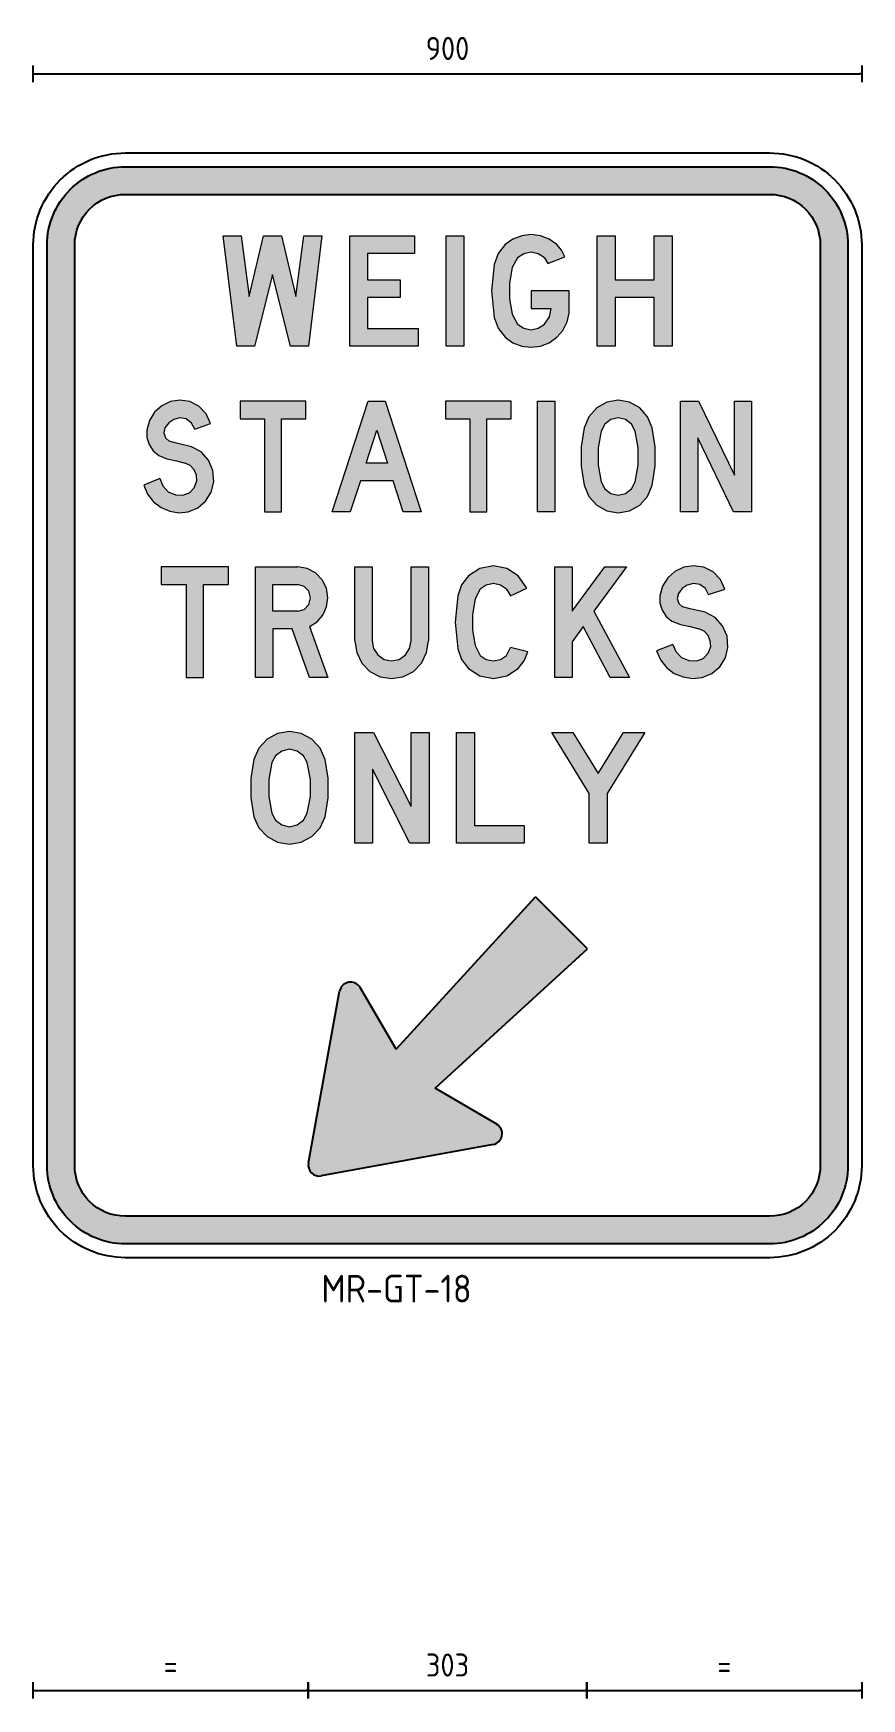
# Model space of a CAD drawing. Extents: x 178 to 268, y 101 to 282.
import ezdxf

# ---------------------------------------------------------------- set-up
doc = ezdxf.new("R2010")
doc.units = 0
doc.layers.get('0').update_dxf_attribs({"linetype": 'CONTINUOUS'})
doc.layers.get('DEFPOINTS').update_dxf_attribs({"linetype": 'CONTINUOUS'})
for name, color, linetype in [('L25', 1, 'CONTINUOUS'), ('L35', 3, 'CONTINUOUS'), ('T25', 1, 'CONTINUOUS')]:
    doc.layers.add(name, color=color, linetype=linetype)
doc.styles.add('ISO', font='iso.shx')
doc.dimstyles.new('SIGNSDIM-10', dxfattribs={"dimtxt": 2.5, "dimasz": 0.2, "dimexe": 1.5, "dimexo": 2, "dimgap": 1.5, "dimtad": 1, "dimdec": 0, "dimlfac": 10, "dimrnd": 1, "dimdsep": 46, "dimlunit": 6, "dimtxsty": 'ISO', "dimblk1": 'SGNDIM', "dimblk2": 'SGNDIM', "dimsah": 1, "dimcen": 2.5, "dimse1": 1, "dimse2": 1, "dimadec": 0, "dimazin": 0, "dimtfac": 1, "dimtdec": 0, "dimtix": 1, "dimtmove": 0, "dimatfit": 3, "dimldrblk": 'SGNDIM', "dimfxl": 0, "dimtolj": 1, "dimtzin": 0, "dimarcsym": 0})

# ---------------------------------------------------------------- blocks, each defined once
blk = doc.blocks.new('SGNDIM')
for p, q in [((0, 0), (-1, 0)), ((0, 4.5), (0, -4.5))]:
    blk.add_line(p, q)
blk = doc.blocks.new('*D6')
at = {"layer": 'DEFPOINTS', "color": 0}
for p in [(267.57, 277.67), (177.57, 264.67), (267.57, 264.67)]:
    blk.add_point(p, dxfattribs=at)
at = {"layer": 'T25', "color": 0, "lineweight": -2}
blk.add_line((177.77, 277.67), (267.37, 277.67), dxfattribs=at)
at = {"layer": 'T25', "color": 0, "lineweight": -2, "xscale": 0.2, "yscale": 0.2, "zscale": 0.2, "rotation": 180}
blk.add_blockref('SGNDIM', (177.57, 277.67), dxfattribs=at)
at = {"layer": 'T25', "color": 0, "lineweight": -2, "xscale": 0.2, "yscale": 0.2, "zscale": 0.2}
blk.add_blockref('SGNDIM', (267.57, 277.67), dxfattribs=at)
at = {"layer": 'T25', "color": 0, "insert": (222.57, 280.42), "char_height": 2.5, "attachment_point": 5, "style": 'ISO'}
blk.add_mtext('\\A1;900', dxfattribs=at)
blk = doc.blocks.new('*D5')
at = {"layer": 'DEFPOINTS', "color": 0}
for p in [(237.72, 149.07), (267.57, 149.07), (267.57, 102.07)]:
    blk.add_point(p, dxfattribs=at)
at = {"layer": 'T25', "color": 0, "lineweight": -2}
blk.add_line((237.92, 102.07), (267.37, 102.07), dxfattribs=at)
at = {"layer": 'T25', "color": 0, "lineweight": -2, "xscale": 0.2, "yscale": 0.2, "zscale": 0.2, "rotation": 180}
blk.add_blockref('SGNDIM', (237.72, 102.07), dxfattribs=at)
at = {"layer": 'T25', "color": 0, "lineweight": -2, "xscale": 0.2, "yscale": 0.2, "zscale": 0.2}
blk.add_blockref('SGNDIM', (267.57, 102.07), dxfattribs=at)
at = {"layer": 'T25', "color": 0, "insert": (252.64, 104.82), "char_height": 2.5, "attachment_point": 5, "style": 'ISO'}
blk.add_mtext('\\A1;{\\Fiso.shx;=}', dxfattribs=at)
blk = doc.blocks.new('*D4')
at = {"layer": 'DEFPOINTS', "color": 0}
for p in [(207.42, 149.07), (237.72, 149.07), (237.72, 102.07)]:
    blk.add_point(p, dxfattribs=at)
at = {"layer": 'T25', "color": 0, "lineweight": -2}
blk.add_line((207.62, 102.07), (237.52, 102.07), dxfattribs=at)
at = {"layer": 'T25', "color": 0, "lineweight": -2, "xscale": 0.2, "yscale": 0.2, "zscale": 0.2, "rotation": 180}
blk.add_blockref('SGNDIM', (207.42, 102.07), dxfattribs=at)
at = {"layer": 'T25', "color": 0, "lineweight": -2, "xscale": 0.2, "yscale": 0.2, "zscale": 0.2}
blk.add_blockref('SGNDIM', (237.72, 102.07), dxfattribs=at)
at = {"layer": 'T25', "color": 0, "insert": (222.57, 104.82), "char_height": 2.5, "attachment_point": 5, "style": 'ISO'}
blk.add_mtext('\\A1;303', dxfattribs=at)
blk = doc.blocks.new('*D3')
at = {"layer": 'DEFPOINTS', "color": 0}
for p in [(177.57, 149.07), (207.42, 149.07), (207.42, 102.07)]:
    blk.add_point(p, dxfattribs=at)
at = {"layer": 'T25', "color": 0, "lineweight": -2}
blk.add_line((177.77, 102.07), (207.22, 102.07), dxfattribs=at)
at = {"layer": 'T25', "color": 0, "lineweight": -2, "xscale": 0.2, "yscale": 0.2, "zscale": 0.2, "rotation": 180}
blk.add_blockref('SGNDIM', (177.57, 102.07), dxfattribs=at)
at = {"layer": 'T25', "color": 0, "lineweight": -2, "xscale": 0.2, "yscale": 0.2, "zscale": 0.2}
blk.add_blockref('SGNDIM', (207.42, 102.07), dxfattribs=at)
at = {"layer": 'T25', "color": 0, "insert": (192.49, 104.82), "char_height": 2.5, "attachment_point": 5, "style": 'ISO'}
blk.add_mtext('\\A1;{\\Fiso.shx;=}', dxfattribs=at)
blk = doc.blocks.new('D1ARROW')
at = {"layer": 'L35'}
for p, q in [((-117.9, 222.8), (-9.9, 378.8)), ((9.9, 378.8), (117.9, 222.8)), ((-105, 204.4), (-30, 224)), ((-30, 224), (-40, 0)), ((30, 224), (105, 204.4)), ((30, 224), (40, 0)), ((-40, 0), (40, 0))]:
    blk.add_line(p, q, dxfattribs=at)
for centre, start, end in [((0, 372), 34.6952, 145.3048), ((-108, 216), 145.3048, 284.6593), ((108, 216), 255.3407, 34.6952)]:
    blk.add_arc(centre, 12, start, end, dxfattribs=at)
blk = doc.blocks.new('IBLK4')
at = {"layer": 'L35', "xscale": 0.1, "yscale": 0.1, "zscale": 0.1, "rotation": 135}
blk.add_blockref('D1ARROW', (27.52, 27.52), dxfattribs=at)

msp = doc.modelspace()

# ---------------------------------------------------------------- hatches: boundary and pattern name
at = {"layer": 'L25'}
h = msp.add_hatch(color=256, dxfattribs=at)
edge = h.paths.add_edge_path()
edge.add_line((187.57, 267.57), (257.57, 267.57))
edge.add_arc((257.57, 259.07), 8.5, 0, 90, ccw=False)
edge.add_line((266.07, 259.07), (266.07, 159.07))
edge.add_arc((257.57, 159.07), 8.5, -90, 0, ccw=False)
edge.add_line((257.57, 150.57), (187.57, 150.57))
edge.add_arc((187.57, 159.07), 8.5, 180, 270, ccw=False)
edge.add_line((179.07, 159.07), (179.07, 259.07))
edge.add_arc((187.57, 259.07), 8.5, 90, 180, ccw=False)
edge = h.paths.add_edge_path(flags=16)
edge.add_line((187.57, 264.57), (257.57, 264.57))
edge.add_arc((257.57, 259.07), 5.5, 0, 90, ccw=False)
edge.add_line((263.07, 259.07), (263.07, 159.07))
edge.add_arc((257.57, 159.07), 5.5, -90, 0, ccw=False)
edge.add_line((257.57, 153.57), (187.57, 153.57))
edge.add_arc((187.57, 159.07), 5.5, 180, 270, ccw=False)
edge.add_line((182.07, 159.07), (182.07, 259.07))
edge.add_arc((187.57, 259.07), 5.5, 90, 180, ccw=False)
h = msp.add_hatch(color=256, dxfattribs=at)
h.paths.add_polyline_path([(238.82, 260.08), (240.77, 260.08), (240.77, 255.29), (245.03, 255.29), (245.03, 260.08), (246.97, 260.08), (246.97, 248.09), (245.03, 248.09), (245.03, 253.37), (240.77, 253.37), (240.77, 248.09), (238.82, 248.09)])
h.paths.add_polyline_path([(222.41, 260.08), (224.35, 260.08), (224.35, 248.09), (222.41, 248.09)])
h.paths.add_polyline_path([(211.94, 260.08), (219, 260.08), (219, 258.16), (213.88, 258.16), (213.88, 255.29), (217.43, 255.29), (217.43, 253.37), (213.88, 253.37), (213.88, 250.01), (219.37, 250.01), (219.37, 248.09), (211.94, 248.09)])
h.paths.add_polyline_path([(198.21, 260.08), (200.15, 260.08), (201.01, 253.48), (202.58, 260.08), (204.53, 260.08), (206.1, 253.48), (206.96, 260.08), (208.91, 260.08), (207.45, 248.09), (205.5, 248.09), (203.56, 255.87), (201.61, 248.09), (199.67, 248.09)])
h.paths.add_polyline_path([(231.65, 260.2), (230.63, 260.08), (229.68, 259.71), (228.84, 259.11), (228.08, 258.14), (227.64, 256.96), (227.36, 254.09), (227.64, 251.19), (228.08, 250.03), (228.84, 249.04), (229.68, 248.46), (230.63, 248.09), (231.65, 247.97), (232.66, 248.09), (233.61, 248.46), (234.45, 249.04), (235.1, 249.8), (235.56, 250.71), (235.79, 251.68), (235.79, 254.09), (231.65, 254.09), (231.65, 252.16), (233.84, 252.16), (233.64, 251.26), (233.1, 250.47), (232.43, 250.03), (231.65, 249.87), (230.86, 250.03), (230.19, 250.47), (229.58, 251.56), (229.31, 253.23), (229.31, 254.92), (229.58, 256.61), (230.19, 257.68), (230.86, 258.12), (231.65, 258.28), (232.43, 258.12), (233.1, 257.68), (233.47, 257.07), (235.3, 257.79), (234.96, 258.51), (234.45, 259.11), (233.61, 259.71), (232.66, 260.08)])
h = msp.add_hatch(color=256, dxfattribs=at)
h.paths.add_polyline_path([(247.9, 242.09), (249.85, 242.09), (253.76, 234.06), (253.76, 242.09), (255.61, 242.09), (255.61, 230.1), (253.64, 230.1), (249.75, 238.13), (249.75, 230.1), (247.9, 230.1)])
h.paths.add_polyline_path([(232.36, 242.09), (234.22, 242.09), (234.22, 230.1), (232.36, 230.1)])
h.paths.add_polyline_path([(222.36, 242.09), (222.36, 240.17), (225, 240.17), (225, 230.1), (226.85, 230.1), (226.85, 240.17), (229.49, 240.17), (229.49, 242.09)])
h.paths.add_polyline_path([(216.04, 235.38), (213.72, 235.38), (214.88, 238.97)], flags=16)
h.paths.add_polyline_path([(210.04, 230.1), (213.95, 242.09), (215.81, 242.09), (219.72, 230.1), (217.75, 230.1), (216.66, 233.45), (213.1, 233.45), (212.01, 230.1)])
h.paths.add_polyline_path([(200.04, 242.09), (200.04, 240.17), (202.68, 240.17), (202.68, 230.1), (204.53, 230.1), (204.53, 240.17), (207.17, 240.17), (207.17, 242.09)])
h.paths.add_polyline_path([(241.12, 240.28), (240.33, 240.1), (239.66, 239.59), (239.26, 238.85), (238.94, 237.02), (238.94, 235.17), (239.26, 233.34), (239.66, 232.57), (240.33, 232.06), (241.12, 231.88), (241.9, 232.06), (242.55, 232.57), (242.95, 233.34), (243.29, 235.17), (243.29, 237.02), (242.95, 238.85), (242.55, 239.59), (241.9, 240.1)], flags=16)
h.paths.add_polyline_path([(241.12, 242.21), (239.87, 242), (238.78, 241.37), (237.92, 240.4), (237.43, 239.2), (237.09, 237.14), (237.09, 235.03), (237.43, 232.97), (237.92, 231.76), (238.78, 230.81), (239.87, 230.19), (241.12, 229.98), (242.34, 230.19), (243.45, 230.81), (244.29, 231.76), (244.8, 232.97), (245.12, 235.03), (245.12, 237.14), (244.8, 239.2), (244.29, 240.4), (243.45, 241.37), (242.34, 242)])
h.paths.add_polyline_path([(195.1, 239.08), (196.82, 239.68), (196.36, 240.72), (195.57, 241.56), (194.57, 242.07), (193.48, 242.21), (192.46, 242.07), (191.52, 241.6), (190.75, 240.91), (190.2, 240.01), (189.92, 238.97), (189.92, 238.15), (190.15, 237.39), (190.59, 236.72), (191.19, 236.21), (192.09, 235.84), (193.14, 235.61), (194.06, 235.38), (194.62, 235.12), (195.06, 234.66), (195.29, 234.08), (195.34, 233.45), (195.06, 232.71), (194.53, 232.16), (193.83, 231.88), (193, 231.93), (192.23, 232.27), (191.63, 232.9), (191.31, 233.69), (189.57, 232.97), (189.99, 232), (190.64, 231.18), (191.45, 230.54), (192.4, 230.14), (193.39, 229.98), (194.41, 230.1), (195.43, 230.51), (196.29, 231.25), (196.89, 232.23), (197.17, 233.34), (197.07, 234.57), (196.61, 235.7), (195.8, 236.6), (194.76, 237.16), (193.14, 237.53), (192.33, 237.76), (191.93, 238.13), (191.75, 238.66), (191.86, 239.2), (192.28, 239.75), (192.84, 240.12), (193.48, 240.28), (194.18, 240.17), (194.76, 239.73)])
h = msp.add_hatch(color=256, dxfattribs=at)
h.paths.add_polyline_path([(234.24, 224.1), (236.11, 224.1), (236.11, 219.31), (239.66, 224.1), (242, 224.1), (238.48, 219.31), (242.34, 212.1), (240.24, 212.1), (237.3, 217.62), (236.11, 215.95), (236.11, 212.1), (234.24, 212.1)])
h.paths.add_polyline_path([(191.47, 224.1), (191.47, 222.18), (194.18, 222.18), (194.18, 212.1), (196.05, 212.1), (196.05, 222.18), (198.76, 222.18), (198.76, 224.1)])
h.paths.add_polyline_path([(250.93, 221.09), (252.69, 221.69), (252.21, 222.73), (251.42, 223.57), (250.4, 224.08), (249.29, 224.21), (248.25, 224.08), (247.28, 223.61), (246.49, 222.92), (245.93, 222.01), (245.63, 220.97), (245.65, 220.16), (245.89, 219.4), (246.33, 218.73), (246.93, 218.22), (247.88, 217.85), (248.92, 217.62), (249.87, 217.38), (250.45, 217.13), (250.89, 216.67), (251.12, 216.09), (251.17, 215.46), (250.89, 214.72), (250.36, 214.16), (249.64, 213.91), (248.78, 213.93), (247.99, 214.28), (247.39, 214.91), (247.04, 215.69), (245.28, 214.98), (245.72, 214), (246.37, 213.19), (247.21, 212.54), (248.16, 212.15), (249.2, 211.99), (250.22, 212.1), (251.28, 212.52), (252.14, 213.26), (252.76, 214.23), (253.04, 215.35), (252.95, 216.57), (252.46, 217.71), (251.65, 218.61), (250.56, 219.17), (248.92, 219.54), (248.11, 219.77), (247.69, 220.14), (247.51, 220.67), (247.65, 221.2), (248.06, 221.76), (248.62, 222.13), (249.29, 222.29), (249.98, 222.18), (250.59, 221.74)])
h.paths.add_polyline_path([(227.55, 224.21), (226.09, 223.94), (224.84, 223.13), (224.1, 222.15), (223.68, 220.97), (223.4, 218.1), (223.68, 215.21), (224.1, 214.05), (224.84, 213.05), (226.09, 212.27), (227.55, 211.99), (229.01, 212.27), (230.26, 213.05), (230.9, 213.89), (231.3, 214.86), (229.42, 215.35), (228.96, 214.49), (228.31, 214.05), (227.55, 213.91), (226.78, 214.05), (226.13, 214.49), (225.56, 215.58), (225.3, 217.24), (225.3, 218.93), (225.56, 220.63), (226.13, 221.69), (226.78, 222.13), (227.55, 222.29), (228.31, 222.13), (228.96, 221.69), (229.42, 220.97), (231.18, 221.81), (230.26, 223.13), (229.01, 223.94)])
h.paths.add_polyline_path([(212.49, 216.06), (212.49, 224.1), (214.39, 224.1), (214.39, 216.06), (214.53, 215.23), (215, 214.54), (215.69, 214.05), (216.5, 213.91), (217.31, 214.05), (218.01, 214.54), (218.45, 215.23), (218.61, 216.06), (218.61, 224.1), (220.51, 224.1), (220.51, 216.06), (220.3, 214.79), (219.74, 213.66), (218.86, 212.75), (217.73, 212.17), (216.5, 211.99), (215.27, 212.17), (214.14, 212.75), (213.26, 213.66), (212.7, 214.79)])
h.paths.add_polyline_path([(206.29, 219.31), (203.58, 219.31), (203.58, 222.18), (206.29, 222.18), (206.98, 221.99), (207.49, 221.46), (207.68, 220.74), (207.49, 220.02), (206.98, 219.49)], flags=16)
h.paths.add_polyline_path([(207.56, 217.62), (209.58, 212.1), (207.56, 212.1), (205.69, 217.38), (203.58, 217.38), (203.58, 212.1), (201.7, 212.1), (201.7, 224.1), (206.29, 224.1), (207.31, 223.94), (208.21, 223.45), (208.95, 222.71), (209.42, 221.78), (209.58, 220.74), (209.44, 219.77), (209.02, 218.87), (208.4, 218.12)])
h = msp.add_hatch(color=256, dxfattribs=at)
h.paths.add_polyline_path([(233.89, 206.1), (236.19, 206.1), (238.94, 201.65), (241.7, 206.1), (243.99, 206.1), (239.91, 199.5), (239.91, 194.1), (237.97, 194.1), (237.97, 199.5)])
h.paths.add_polyline_path([(223.54, 206.1), (225.49, 206.1), (225.49, 196.02), (230.88, 196.02), (230.88, 194.1), (223.54, 194.1)])
h.paths.add_polyline_path([(212.5, 206.1), (214.53, 206.1), (218.63, 198.06), (218.63, 206.1), (220.56, 206.1), (220.56, 194.1), (218.49, 194.1), (214.42, 202.14), (214.42, 194.1), (212.5, 194.1)])
h.paths.add_polyline_path([(205.41, 204.29), (204.58, 204.1), (203.88, 203.59), (203.49, 202.85), (203.14, 201.02), (203.14, 199.17), (203.49, 197.34), (203.88, 196.58), (204.58, 196.07), (205.41, 195.88), (206.24, 196.07), (206.92, 196.58), (207.33, 197.34), (207.68, 199.17), (207.68, 201.02), (207.33, 202.85), (206.92, 203.59), (206.24, 204.1)], flags=16)
h.paths.add_polyline_path([(205.41, 206.21), (204.11, 206), (202.96, 205.38), (202.08, 204.4), (201.54, 203.2), (201.2, 201.14), (201.2, 199.03), (201.54, 196.97), (202.08, 195.77), (202.96, 194.82), (204.11, 194.19), (205.41, 193.98), (206.68, 194.19), (207.84, 194.82), (208.72, 195.77), (209.26, 196.97), (209.6, 199.03), (209.6, 201.14), (209.26, 203.2), (208.72, 204.4), (207.84, 205.38), (206.68, 206)])
msp.add_hatch(color=256, dxfattribs=at).paths.add_polyline_path([(237.77, 182.61), (232.11, 188.26), (216.98, 171.72), (213.06, 178.4, 0.696018), (210.85, 178.01), (207.45, 159.35, 0.523953), (208.85, 157.95), (227.52, 161.34, 0.696018), (227.91, 163.56), (221.22, 167.47)])

# ---------------------------------------------------------------- linework, layer by layer
at = {"color": 3, "lineweight": 0}
for points in [[(198.21, 260.08), (200.15, 260.08), (201.01, 253.48), (202.58, 260.08), (204.53, 260.08), (206.1, 253.48), (206.96, 260.08), (208.91, 260.08), (207.45, 248.09), (205.5, 248.09), (203.56, 255.87), (201.61, 248.09), (199.67, 248.09), (198.21, 260.08), (198.21, 260.08)], [(211.94, 260.08), (219, 260.08), (219, 258.16), (213.88, 258.16), (213.88, 255.29), (217.43, 255.29), (217.43, 253.37), (213.88, 253.37), (213.88, 250.01), (219.37, 250.01), (219.37, 248.09), (211.94, 248.09), (211.94, 260.08), (211.94, 260.08)], [(222.41, 260.08), (224.35, 260.08), (224.35, 248.09), (222.41, 248.09), (222.41, 260.08), (222.41, 260.08)], [(231.65, 260.2), (230.63, 260.08), (229.68, 259.71), (228.84, 259.11), (228.08, 258.14), (227.64, 256.96), (227.36, 254.09), (227.64, 251.19), (228.08, 250.03), (228.84, 249.04), (229.68, 248.46), (230.63, 248.09), (231.65, 247.97), (232.66, 248.09), (233.61, 248.46), (234.45, 249.04), (235.1, 249.8), (235.56, 250.71), (235.79, 251.68), (235.79, 254.09), (231.65, 254.09), (231.65, 252.16), (233.84, 252.16)], [(234.45, 259.11), (233.61, 259.71), (232.66, 260.08), (231.65, 260.2)], [(235.3, 257.79), (234.96, 258.51), (234.45, 259.11)], [(238.82, 260.08), (240.77, 260.08), (240.77, 255.29), (245.03, 255.29), (245.03, 260.08), (246.97, 260.08), (246.97, 248.09), (245.03, 248.09), (245.03, 253.37), (240.77, 253.37), (240.77, 248.09), (238.82, 248.09), (238.82, 260.08), (238.82, 260.08)], [(231.65, 258.28), (230.86, 258.12), (230.19, 257.68), (229.58, 256.61), (229.31, 254.92), (229.31, 253.23), (229.58, 251.56), (230.19, 250.47), (230.86, 250.03), (231.65, 249.87), (232.43, 250.03), (233.1, 250.47), (233.64, 251.26), (233.84, 252.16)], [(233.1, 257.68), (232.43, 258.12), (231.65, 258.28)], [(233.1, 257.68), (233.47, 257.07), (235.3, 257.79)], [(193.48, 242.21), (192.46, 242.07), (191.52, 241.6), (190.75, 240.91), (190.2, 240.01), (189.92, 238.97), (189.92, 238.15), (190.15, 237.39), (190.59, 236.72), (191.19, 236.21), (192.09, 235.84), (193.14, 235.61), (194.06, 235.38)], [(195.1, 239.08), (196.82, 239.68), (196.36, 240.72), (195.57, 241.56), (194.57, 242.07), (193.48, 242.21)], [(200.04, 242.09), (200.04, 240.17), (202.68, 240.17), (202.68, 230.1), (204.53, 230.1), (204.53, 240.17), (207.17, 240.17), (207.17, 242.09), (200.04, 242.09), (200.04, 242.09)], [(210.04, 230.1), (213.95, 242.09), (215.81, 242.09), (219.72, 230.1), (217.75, 230.1), (216.66, 233.45), (213.1, 233.45), (212.01, 230.1), (210.04, 230.1), (210.04, 230.1)], [(222.36, 242.09), (222.36, 240.17), (225, 240.17), (225, 230.1), (226.85, 230.1), (226.85, 240.17), (229.49, 240.17), (229.49, 242.09), (222.36, 242.09), (222.36, 242.09)], [(232.36, 242.09), (234.22, 242.09), (234.22, 230.1), (232.36, 230.1), (232.36, 242.09), (232.36, 242.09)], [(241.12, 242.21), (239.87, 242), (238.78, 241.37), (237.92, 240.4), (237.43, 239.2)], [(244.8, 239.2), (244.29, 240.4), (243.45, 241.37), (242.34, 242), (241.12, 242.21)], [(247.9, 242.09), (249.85, 242.09), (253.76, 234.06), (253.76, 242.09), (255.61, 242.09), (255.61, 230.1), (253.64, 230.1), (249.75, 238.13), (249.75, 230.1), (247.9, 230.1), (247.9, 242.09), (247.9, 242.09)], [(191.86, 239.2), (191.75, 238.66), (191.93, 238.13), (192.33, 237.76)], [(193.48, 240.28), (192.84, 240.12), (192.28, 239.75), (191.86, 239.2)], [(195.1, 239.08), (194.76, 239.73), (194.18, 240.17), (193.48, 240.28)], [(216.04, 235.38), (213.72, 235.38), (214.88, 238.97), (216.04, 235.38), (216.04, 235.38)], [(237.43, 239.2), (237.09, 237.14), (237.09, 235.03), (237.43, 232.97)], [(239.26, 238.85), (238.94, 237.02), (238.94, 235.17), (239.26, 233.34)], [(241.12, 240.28), (240.33, 240.1), (239.66, 239.59), (239.26, 238.85)], [(242.95, 238.85), (242.55, 239.59), (241.9, 240.1), (241.12, 240.28)], [(242.95, 233.34), (243.29, 235.17), (243.29, 237.02), (242.95, 238.85)], [(244.8, 232.97), (245.12, 235.03), (245.12, 237.14), (244.8, 239.2)], [(191.31, 233.69), (189.57, 232.97), (189.99, 232), (190.64, 231.18), (191.45, 230.54), (192.4, 230.14), (193.39, 229.98), (194.41, 230.1), (195.43, 230.51), (196.29, 231.25), (196.89, 232.23), (197.17, 233.34), (197.07, 234.57), (196.61, 235.7), (195.8, 236.6), (194.76, 237.16), (193.14, 237.53), (192.33, 237.76)], [(195.34, 233.45), (195.29, 234.08), (195.06, 234.66), (194.62, 235.12), (194.06, 235.38)], [(191.31, 233.69), (191.63, 232.9), (192.23, 232.27), (193, 231.93), (193.83, 231.88)], [(193.83, 231.88), (194.53, 232.16), (195.06, 232.71), (195.34, 233.45)], [(237.43, 232.97), (237.92, 231.76), (238.78, 230.81), (239.87, 230.19), (241.12, 229.98)], [(239.26, 233.34), (239.66, 232.57), (240.33, 232.06), (241.12, 231.88)], [(241.12, 231.88), (241.9, 232.06), (242.55, 232.57), (242.95, 233.34)], [(241.12, 229.98), (242.34, 230.19), (243.45, 230.81), (244.29, 231.76), (244.8, 232.97)], [(191.47, 224.1), (191.47, 222.18), (194.18, 222.18), (194.18, 212.1), (196.05, 212.1), (196.05, 222.18), (198.76, 222.18), (198.76, 224.1), (191.47, 224.1), (191.47, 224.1)], [(207.56, 217.62), (209.58, 212.1), (207.56, 212.1), (205.69, 217.38), (203.58, 217.38), (203.58, 212.1), (201.7, 212.1), (201.7, 224.1)], [(201.7, 224.1), (206.29, 224.1)], [(209.58, 220.74), (209.42, 221.78), (208.95, 222.71), (208.21, 223.45), (207.31, 223.94), (206.29, 224.1)], [(212.49, 216.06), (212.49, 224.1)], [(212.49, 224.1), (214.39, 224.1), (214.39, 216.06), (214.53, 215.23), (215, 214.54), (215.69, 214.05), (216.5, 213.91), (217.31, 214.05), (218.01, 214.54), (218.45, 215.23), (218.61, 216.06), (218.61, 224.1), (220.51, 224.1), (220.51, 216.06)], [(227.55, 224.21), (226.09, 223.94), (224.84, 223.13), (224.1, 222.15), (223.68, 220.97), (223.4, 218.1), (223.68, 215.21), (224.1, 214.05), (224.84, 213.05), (226.09, 212.27), (227.55, 211.99), (229.01, 212.27), (230.26, 213.05), (230.9, 213.89), (231.3, 214.86), (229.42, 215.35)], [(230.26, 223.13), (229.01, 223.94), (227.55, 224.21)], [(231.18, 221.81), (230.26, 223.13)], [(234.24, 224.1), (236.11, 224.1), (236.11, 219.31), (239.66, 224.1), (242, 224.1), (238.48, 219.31), (242.34, 212.1), (240.24, 212.1), (237.3, 217.62), (236.11, 215.95), (236.11, 212.1), (234.24, 212.1), (234.24, 224.1), (234.24, 224.1)], [(249.29, 224.21), (248.25, 224.08), (247.28, 223.61), (246.49, 222.92), (245.93, 222.01), (245.63, 220.97), (245.65, 220.16), (245.89, 219.4), (246.33, 218.73), (246.93, 218.22), (247.88, 217.85), (248.92, 217.62), (249.87, 217.38)], [(250.93, 221.09), (252.69, 221.69), (252.21, 222.73), (251.42, 223.57), (250.4, 224.08), (249.29, 224.21)], [(206.29, 219.31), (203.58, 219.31), (203.58, 222.18)], [(203.58, 222.18), (206.29, 222.18)], [(207.68, 220.74), (207.49, 221.46), (206.98, 221.99), (206.29, 222.18)], [(206.29, 219.31), (206.98, 219.49), (207.49, 220.02), (207.68, 220.74)], [(207.56, 217.62), (208.4, 218.12), (209.02, 218.87), (209.44, 219.77), (209.58, 220.74)], [(227.55, 222.29), (226.78, 222.13), (226.13, 221.69), (225.56, 220.63), (225.3, 218.93), (225.3, 217.24), (225.56, 215.58), (226.13, 214.49), (226.78, 214.05), (227.55, 213.91), (228.31, 214.05), (228.96, 214.49), (229.42, 215.35)], [(228.96, 221.69), (228.31, 222.13), (227.55, 222.29)], [(228.96, 221.69), (229.42, 220.97), (231.18, 221.81)], [(247.65, 221.2), (247.51, 220.67), (247.69, 220.14), (248.11, 219.77)], [(249.29, 222.29), (248.62, 222.13), (248.06, 221.76), (247.65, 221.2)], [(250.93, 221.09), (250.59, 221.74), (249.98, 222.18), (249.29, 222.29)], [(247.04, 215.69), (245.28, 214.98), (245.72, 214), (246.37, 213.19), (247.21, 212.54), (248.16, 212.15), (249.2, 211.99), (250.22, 212.1), (251.28, 212.52), (252.14, 213.26), (252.76, 214.23), (253.04, 215.35), (252.95, 216.57), (252.46, 217.71), (251.65, 218.61), (250.56, 219.17), (248.92, 219.54), (248.11, 219.77)], [(251.17, 215.46), (251.12, 216.09), (250.89, 216.67), (250.45, 217.13), (249.87, 217.38)], [(212.49, 216.06), (212.7, 214.79), (213.26, 213.66), (214.14, 212.75), (215.27, 212.17), (216.5, 211.99)], [(216.5, 211.99), (217.73, 212.17), (218.86, 212.75), (219.74, 213.66), (220.3, 214.79), (220.51, 216.06)], [(247.04, 215.69), (247.39, 214.91), (247.99, 214.28), (248.78, 213.93), (249.64, 213.91)], [(249.64, 213.91), (250.36, 214.16), (250.89, 214.72), (251.17, 215.46)], [(205.41, 206.21), (204.11, 206), (202.96, 205.38), (202.08, 204.4), (201.54, 203.2)], [(209.26, 203.2), (208.72, 204.4), (207.84, 205.38), (206.68, 206), (205.41, 206.21)], [(212.5, 206.1), (214.53, 206.1), (218.63, 198.06), (218.63, 206.1), (220.56, 206.1), (220.56, 194.1), (218.49, 194.1), (214.42, 202.14), (214.42, 194.1), (212.5, 194.1), (212.5, 206.1), (212.5, 206.1)], [(223.54, 206.1), (225.49, 206.1), (225.49, 196.02), (230.88, 196.02), (230.88, 194.1), (223.54, 194.1), (223.54, 206.1), (223.54, 206.1)], [(233.89, 206.1), (236.19, 206.1), (238.94, 201.65), (241.7, 206.1), (243.99, 206.1), (239.91, 199.5), (239.91, 194.1), (237.97, 194.1), (237.97, 199.5), (233.89, 206.1), (233.89, 206.1)], [(201.54, 203.2), (201.2, 201.14), (201.2, 199.03), (201.54, 196.97)], [(203.49, 202.85), (203.14, 201.02), (203.14, 199.17), (203.49, 197.34)], [(205.41, 204.29), (204.58, 204.1), (203.88, 203.59), (203.49, 202.85)], [(207.33, 202.85), (206.92, 203.59), (206.24, 204.1), (205.41, 204.29)], [(207.33, 197.34), (207.68, 199.17), (207.68, 201.02), (207.33, 202.85)], [(209.26, 196.97), (209.6, 199.03), (209.6, 201.14), (209.26, 203.2)], [(203.49, 197.34), (203.88, 196.58), (204.58, 196.07), (205.41, 195.88)], [(205.41, 195.88), (206.24, 196.07), (206.92, 196.58), (207.33, 197.34)], [(201.54, 196.97), (202.08, 195.77), (202.96, 194.82), (204.11, 194.19), (205.41, 193.98)], [(205.41, 193.98), (206.68, 194.19), (207.84, 194.82), (208.72, 195.77), (209.26, 196.97)]]:
    msp.add_lwpolyline(points, dxfattribs=at)
at = {"layer": 'L35'}
for points in [[(187.57, 269.07), (257.57, 269.07, -0.414214), (267.57, 259.07), (267.57, 159.07, -0.414214), (257.57, 149.07), (187.57, 149.07, -0.414214), (177.57, 159.07), (177.57, 259.07, -0.414214)], [(187.57, 267.57), (257.57, 267.57, -0.414214), (266.07, 259.07), (266.07, 159.07, -0.414214), (257.57, 150.57), (187.57, 150.57, -0.414214), (179.07, 159.07), (179.07, 259.07, -0.414214)], [(187.57, 264.57), (257.57, 264.57, -0.414214), (263.07, 259.07), (263.07, 159.07, -0.414214), (257.57, 153.57), (187.57, 153.57, -0.414214), (182.07, 159.07), (182.07, 259.07, -0.414214)]]:
    msp.add_lwpolyline(points, format="xyb", close=True, dxfattribs=at)

# ---------------------------------------------------------------- block references
msp.add_blockref('IBLK4', (207.42, 157.92), dxfattribs=at)

# ---------------------------------------------------------------- texts
at = {"layer": 'T25', "color": 3, "style": 'ISO'}
msp.add_text('MR-GT-18', height=3, dxfattribs=at).set_placement((208.87, 144.21))

# ---------------------------------------------------------------- dimensions: what is measured, and where the dimension line sits
at = {"layer": 'T25'}
for base, p1, p2, picture, middle in [((267.57, 277.67), (177.57, 264.67), (267.57, 264.67), '*D6', (222.57, 280.42)), ((237.72, 102.07), (207.42, 149.07), (237.72, 149.07), '*D4', (222.57, 104.82))]:
    dim = msp.add_linear_dim(base=base, p1=p1, p2=p2, dimstyle='SIGNSDIM-10', dxfattribs=at)
    dim.commit()
    dim.dimension.update_dxf_attribs({"geometry": picture, "text_midpoint": middle})
for base, p1, p2, picture, middle in [((207.42, 102.07), (177.57, 149.07), (207.42, 149.07), '*D3', (192.49, 104.82)), ((267.57, 102.07), (237.72, 149.07), (267.57, 149.07), '*D5', (252.64, 104.82))]:
    dim = msp.add_linear_dim(base=base, p1=p1, p2=p2, text='{\\Fiso.shx;=}', dimstyle='SIGNSDIM-10', dxfattribs=at)
    dim.commit()
    dim.dimension.update_dxf_attribs({"geometry": picture, "text_midpoint": middle})

doc.saveas('drawing.dxf')
